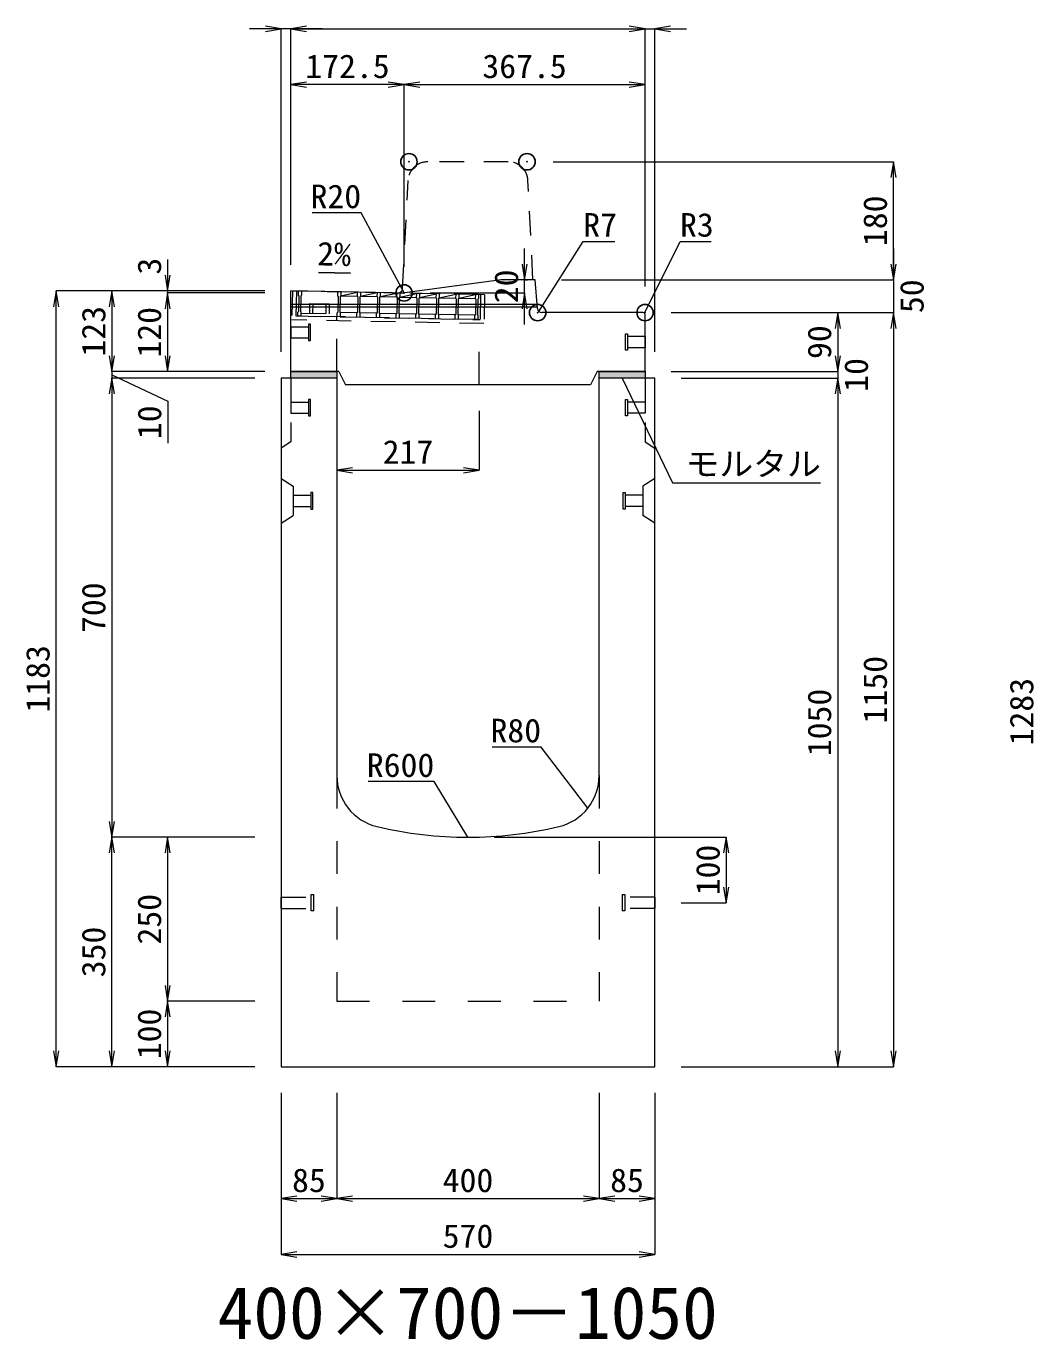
# Model space of a CAD drawing. Units: millimetres at full size. Extents: x -1809 to 57027, y -20349 to 17321.
# Drawn here: x 45395 to 46931, y -7612 to -5609 of the extents above; entities that cross this region are included whole.
import ezdxf
from ezdxf.enums import TextEntityAlignment as Align

# ---------------------------------------------------------------- set-up
doc = ezdxf.new("R2010")
doc.units = ezdxf.units.MM
doc.header["$LTSCALE"] = 50
doc.header["$PDMODE"] = 32
doc.header["$PDSIZE"] = 25
doc.linetypes.add('USER1', pattern=[2, 1, -1])
doc.linetypes.add('USER2', pattern=[1.35, 0.75, -0.6])
for name, color, linetype, lineweight in [('インサート', 3, 'USER2', 9), ('グレーチング', 7, 'USER2', 9), ('モルタル', 7, 'Continuous', 9), ('受枠', 3, 'USER2', 9), ('寸法線', 7, 'Continuous', 13), ('引出線', 4, 'Continuous', 13), ('本体', 2, 'Continuous', 13), ('目地', 132, 'Continuous', 9)]:
    doc.layers.add(name, color=color, linetype=linetype, lineweight=lineweight)
doc.layers.add('作業エリア', color=11, linetype='Continuous')
doc.layers.add('文字', color=7, linetype='Continuous')
doc.styles.add('ＭＳ 明朝', font='')
doc.styles.get('ＭＳ 明朝').set_extended_font_data('MS Mincho')

# ---------------------------------------------------------------- blocks, each defined once
blk = doc.blocks.new('open_arrow')
at = {"color": 0, "linetype": 'Continuous', "lineweight": -2}
blk.add_lwpolyline([(7.5, 1.25), (0, 0), (7.5, -1.25)], dxfattribs=at)

msp = doc.modelspace()

# ---------------------------------------------------------------- hatches: boundary and pattern name
at = {"layer": 'モルタル'}
for points in [[(45868.24, -6146.05), (45868.24, -6136.05), (45798.24, -6136.05), (45798.24, -6146.05)], [(46338.24, -6146.05), (46338.24, -6136.05), (46268.24, -6136.05), (46268.24, -6146.05)]]:
    msp.add_hatch(color=256, dxfattribs=at).paths.add_polyline_path(points)

# ---------------------------------------------------------------- linework, layer by layer
at = {"layer": 'インサート'}
for p, q in [((45798.24, -6067.55), (45825.24, -6067.55)), ((45798.24, -6067.55), (45798.24, -6084.55)), ((45828.24, -6063.55), (45825.24, -6063.55)), ((45825.24, -6063.55), (45825.24, -6088.55)), ((45828.24, -6088.55), (45828.24, -6063.55)), ((45798.24, -6084.55), (45825.24, -6084.55)), ((45825.24, -6088.55), (45828.24, -6088.55)), ((46308.24, -6078.55), (46311.24, -6078.55)), ((46308.24, -6103.55), (46308.24, -6078.55)), ((46311.24, -6078.55), (46311.24, -6103.55)), ((46338.24, -6082.55), (46311.24, -6082.55)), ((46338.24, -6082.55), (46338.24, -6099.55)), ((46311.24, -6103.55), (46308.24, -6103.55)), ((46338.24, -6099.55), (46311.24, -6099.55)), ((45798.24, -6182.55), (45825.24, -6182.55)), ((45798.24, -6182.55), (45798.24, -6199.55)), ((45828.24, -6178.55), (45825.24, -6178.55)), ((45825.24, -6178.55), (45825.24, -6203.55)), ((45828.24, -6203.55), (45828.24, -6178.55)), ((46308.24, -6178.55), (46311.24, -6178.55)), ((46308.24, -6203.55), (46308.24, -6178.55)), ((46311.24, -6178.55), (46311.24, -6203.55)), ((46338.24, -6182.55), (46311.24, -6182.55)), ((46338.24, -6182.55), (46338.24, -6199.55)), ((45798.24, -6199.55), (45825.24, -6199.55)), ((45825.24, -6203.55), (45828.24, -6203.55)), ((46311.24, -6203.55), (46308.24, -6203.55)), ((46338.24, -6199.55), (46311.24, -6199.55)), ((45801.44, -6324.55), (45828.44, -6324.55)), ((45801.44, -6324.55), (45801.44, -6341.55)), ((45831.44, -6320.55), (45828.44, -6320.55)), ((45828.44, -6320.55), (45828.44, -6345.55)), ((45831.44, -6345.55), (45831.44, -6320.55)), ((46305.04, -6320.55), (46308.04, -6320.55)), ((46305.04, -6345.55), (46305.04, -6320.55)), ((46308.04, -6320.55), (46308.04, -6345.55)), ((46335.04, -6324.55), (46308.04, -6324.55)), ((46335.04, -6324.55), (46335.04, -6341.55)), ((45801.44, -6341.55), (45828.44, -6341.55)), ((45828.44, -6345.55), (45831.44, -6345.55)), ((46308.04, -6345.55), (46305.04, -6345.55)), ((46335.04, -6341.55), (46308.04, -6341.55)), ((45783.24, -6937.55), (45829.24, -6937.55)), ((45783.24, -6954.55), (45783.24, -6937.55)), ((45829.24, -6958.55), (45829.24, -6933.55)), ((45829.24, -6933.55), (45833.24, -6933.55)), ((45833.24, -6958.55), (45833.24, -6933.55)), ((46303.24, -6933.55), (46307.24, -6933.55)), ((46303.24, -6933.55), (46303.24, -6958.55)), ((46307.24, -6933.55), (46307.24, -6958.55)), ((46353.24, -6937.55), (46307.24, -6937.55)), ((46353.24, -6937.55), (46353.24, -6954.55)), ((45783.24, -6954.55), (45829.24, -6954.55)), ((45833.24, -6958.55), (45829.24, -6958.55)), ((46307.24, -6958.55), (46303.24, -6958.55)), ((46353.24, -6954.55), (46307.24, -6954.55))]:
    msp.add_line(p, q, dxfattribs=at)
at = {"layer": 'グレーチング'}
for p, q in [((45809.53, -6013.27), (45809.41, -6019.27)), ((45809.41, -6019.27), (45810.39, -6020.29)), ((46084.48, -6018.59), (45809.53, -6013.27)), ((45810.39, -6020.29), (45809.93, -6044.29)), ((45813.39, -6020.35), (45812.93, -6044.34)), ((45814.41, -6019.37), (45813.39, -6020.35)), ((45814.53, -6013.37), (45814.41, -6019.37)), ((45869.52, -6014.43), (45869.4, -6020.43)), ((45869.4, -6020.43), (45870.38, -6021.45)), ((45870.38, -6021.45), (45869.92, -6045.45)), ((45873.38, -6021.51), (45872.92, -6045.5)), ((45874.4, -6020.53), (45873.38, -6021.51)), ((45874.52, -6014.53), (45874.4, -6020.53)), ((45874.4, -6020.53), (45899.51, -6015.01)), ((45874.4, -6020.53), (45899.4, -6021.01)), ((45899.51, -6015.01), (45899.4, -6021.01)), ((45899.4, -6021.01), (45900.38, -6022.03)), ((45900.38, -6022.03), (45899.91, -6046.03)), ((45903.38, -6022.09), (45902.91, -6046.09)), ((45904.39, -6021.11), (45903.38, -6022.09)), ((45904.51, -6015.11), (45904.39, -6021.11)), ((45904.39, -6021.11), (45929.51, -6015.59)), ((45904.39, -6021.11), (45929.39, -6021.59)), ((45929.51, -6015.59), (45929.39, -6021.59)), ((45929.39, -6021.59), (45930.37, -6022.61)), ((45930.37, -6022.61), (45929.91, -6046.61)), ((45933.37, -6022.67), (45932.91, -6046.67)), ((45934.39, -6021.69), (45933.37, -6022.67)), ((45934.51, -6015.69), (45934.39, -6021.69)), ((45934.39, -6021.69), (45959.5, -6016.17)), ((45934.39, -6021.69), (45959.38, -6022.17)), ((45959.5, -6016.17), (45959.38, -6022.17)), ((45959.38, -6022.17), (45960.36, -6023.19)), ((45960.36, -6023.19), (45959.9, -6047.19)), ((45963.36, -6023.25), (45962.9, -6047.25)), ((45964.38, -6022.27), (45963.36, -6023.25)), ((45964.5, -6016.27), (45964.38, -6022.27)), ((45964.38, -6022.27), (45989.49, -6016.76)), ((45964.38, -6022.27), (45989.38, -6022.75)), ((45989.49, -6016.76), (45989.38, -6022.75)), ((45989.38, -6022.75), (45990.36, -6023.77)), ((45990.36, -6023.77), (45989.89, -6047.77)), ((45993.36, -6023.83), (45992.89, -6047.83)), ((45994.38, -6022.85), (45993.36, -6023.83)), ((45994.49, -6016.85), (45994.38, -6022.85)), ((45994.38, -6022.85), (46019.49, -6017.34)), ((45994.38, -6022.85), (46019.37, -6023.33)), ((46019.49, -6017.34), (46019.37, -6023.33)), ((46019.37, -6023.33), (46020.35, -6024.35)), ((46020.35, -6024.35), (46019.89, -6048.35)), ((46023.35, -6024.41), (46022.89, -6048.41)), ((46024.37, -6023.43), (46023.35, -6024.41)), ((46024.49, -6017.43), (46024.37, -6023.43)), ((46024.37, -6023.43), (46049.48, -6017.92)), ((46024.37, -6023.43), (46049.37, -6023.92)), ((46049.48, -6017.92), (46049.37, -6023.92)), ((46049.37, -6023.92), (46050.35, -6024.93)), ((46050.35, -6024.93), (46049.88, -6048.93)), ((46053.35, -6024.99), (46052.88, -6048.99)), ((46054.37, -6024.01), (46053.35, -6024.99)), ((46054.48, -6018.01), (46054.37, -6024.01)), ((46054.37, -6024.01), (46079.48, -6018.5)), ((46054.37, -6024.01), (46079.36, -6024.5)), ((46079.48, -6018.5), (46079.36, -6024.5)), ((46079.36, -6024.5), (46080.34, -6025.51)), ((46080.34, -6025.51), (46079.88, -6049.51)), ((46083.34, -6025.57), (46082.88, -6049.57)), ((46084.36, -6024.59), (46083.34, -6025.57)), ((46084.48, -6018.59), (46084.36, -6024.59)), ((45808.79, -6051.26), (45808.91, -6045.27)), ((45808.91, -6045.27), (45809.93, -6044.29)), ((45813.91, -6045.36), (45812.93, -6044.34)), ((45813.79, -6051.36), (45813.91, -6045.36)), ((45813.88, -6046.86), (45868.87, -6047.93)), ((45826.67, -6032.11), (45826.38, -6047.1)), ((45826.67, -6032.11), (45856.66, -6032.69)), ((45831.67, -6032.2), (45831.38, -6047.2)), ((45851.66, -6032.59), (45851.37, -6047.59)), ((45856.66, -6032.69), (45856.37, -6047.68)), ((45868.78, -6052.43), (45868.9, -6046.43)), ((45868.9, -6046.43), (45869.92, -6045.45)), ((45872.92, -6045.5), (45899.91, -6046.03)), ((45873.9, -6046.52), (45872.92, -6045.5)), ((45873.78, -6052.52), (45873.9, -6046.52)), ((45898.78, -6053.01), (45898.89, -6047.01)), ((45898.89, -6047.01), (45899.91, -6046.03)), ((45903.89, -6047.1), (45902.91, -6046.09)), ((45902.91, -6046.09), (45929.91, -6046.61)), ((45903.78, -6053.1), (45903.89, -6047.1)), ((45928.77, -6053.59), (45928.89, -6047.59)), ((45928.89, -6047.59), (45929.91, -6046.61)), ((45933.89, -6047.68), (45932.91, -6046.67)), ((45932.91, -6046.67), (45959.9, -6047.19)), ((45933.77, -6053.68), (45933.89, -6047.68)), ((45958.76, -6054.17), (45958.88, -6048.17)), ((45958.88, -6048.17), (45959.9, -6047.19)), ((45963.88, -6048.27), (45962.9, -6047.25)), ((45962.9, -6047.25), (45989.89, -6047.77)), ((45963.76, -6054.26), (45963.88, -6048.27)), ((45988.76, -6054.75), (45988.88, -6048.75)), ((45988.88, -6048.75), (45989.89, -6047.77)), ((45993.87, -6048.85), (45992.89, -6047.83)), ((45992.89, -6047.83), (46019.89, -6048.35)), ((45993.76, -6054.84), (45993.87, -6048.85)), ((46018.87, -6049.33), (46019.89, -6048.35)), ((46023.87, -6049.43), (46022.89, -6048.41)), ((46022.89, -6048.41), (46049.88, -6048.93)), ((46048.86, -6049.91), (46049.88, -6048.93)), ((46052.88, -6048.99), (46079.88, -6049.51)), ((46053.86, -6050.01), (46052.88, -6048.99)), ((46083.74, -6056.59), (45808.79, -6051.26)), ((46018.75, -6055.33), (46018.87, -6049.33)), ((46023.75, -6055.43), (46023.87, -6049.43)), ((46048.75, -6055.91), (46048.86, -6049.91)), ((46053.75, -6056.01), (46053.86, -6050.01)), ((46078.74, -6056.49), (46078.86, -6050.49)), ((46078.86, -6050.49), (46079.88, -6049.51)), ((46083.86, -6050.59), (46082.88, -6049.57)), ((46083.74, -6056.59), (46083.86, -6050.59))]:
    msp.add_line(p, q, dxfattribs=at)
at = {"layer": 'モルタル'}
for points in [[(45798.24, -6136.05), (45868.24, -6136.05), (45868.24, -6146.05), (45798.24, -6146.05)], [(46268.24, -6136.05), (46338.24, -6136.05), (46338.24, -6146.05), (46268.24, -6146.05)]]:
    msp.add_lwpolyline(points, close=True, dxfattribs=at)
at = {"layer": '作業エリア'}
for p in [(45978.24, -5816.05), (46158.24, -5816.05), (45970.74, -6016.05), (46174.49, -6046.05), (46338.24, -6046.05)]:
    msp.add_point(p, dxfattribs=at)
at = {"layer": '受枠'}
for p, q in [((45800.53, -6013.1), (45799.68, -6057.09)), ((46093.48, -6018.77), (45800.53, -6013.1)), ((45806.53, -6013.21), (45805.79, -6051.21)), ((46087.48, -6018.65), (46086.74, -6056.64)), ((46093.48, -6018.77), (46092.62, -6062.76)), ((46092.62, -6062.76), (45799.68, -6057.09)), ((45805.79, -6051.21), (46086.74, -6056.64)), ((45867.78, -6052.41), (45867.67, -6058.41))]:
    msp.add_line(p, q, dxfattribs=at)
at = {"layer": '寸法線'}
for p, q in [((45846.24, -5613.38), (45735.24, -5613.38)), ((45783.24, -6106.03), (45783.24, -5613.38)), ((45798.24, -5613.38), (46338.24, -5613.38)), ((45798.24, -5973.03), (45798.24, -5613.38)), ((45798.24, -5973.03), (45798.24, -5613.38)), ((46290.24, -5613.38), (46401.24, -5613.38)), ((46338.24, -6006.03), (46338.24, -5613.38)), ((46338.24, -6006.03), (46338.24, -5613.38)), ((46353.24, -6106.03), (46353.24, -5613.38)), ((45970.74, -5698.38), (45798.24, -5698.38)), ((45798.24, -5973.03), (45798.24, -5698.38)), ((45970.74, -5976.03), (45970.74, -5698.38)), ((45970.74, -5698.38), (46338.24, -5698.38)), ((45970.74, -5976.03), (45970.74, -5698.38)), ((46338.24, -6006.03), (46338.24, -5698.38)), ((46198.26, -5816.05), (46717.02, -5816.05)), ((46717.02, -5996.05), (46717.02, -5816.05)), ((46154.6, -6064.05), (46154.6, -5948.05)), ((46717.02, -5948.05), (46717.02, -6094.05)), ((45610.3, -5965.05), (45610.3, -6064.05)), ((46154.6, -5996.05), (46158.76, -5996.05)), ((46210.76, -5996.05), (46717.02, -5996.05)), ((46210.76, -5996.05), (46717.02, -5996.05)), ((45440.3, -7196.05), (45440.3, -6013.05)), ((45758.22, -6013.05), (45440.3, -6013.05)), ((45525.3, -6013.05), (45525.3, -6136.05)), ((45758.22, -6013.05), (45525.3, -6013.05)), ((45758.22, -6013.05), (45610.3, -6013.05)), ((45758.22, -6016.05), (45610.3, -6016.05)), ((45610.3, -6016.05), (45610.3, -6136.05)), ((45758.22, -6016.05), (45610.3, -6016.05)), ((46010.76, -6016.05), (46154.6, -6016.05)), ((46378.26, -6046.05), (46632.02, -6046.05)), ((46378.26, -6046.05), (46717.02, -6046.05)), ((46378.26, -6046.05), (46717.02, -6046.05)), ((46632.02, -6046.05), (46632.02, -6136.05)), ((46717.02, -6046.05), (46717.02, -7196.05)), ((45525.3, -6088.05), (45525.3, -6194.05)), ((46632.02, -6088.05), (46632.02, -6194.05)), ((45758.22, -6136.05), (45525.3, -6136.05)), ((45758.22, -6136.05), (45525.3, -6136.05)), ((45525.3, -6141.05), (45610.51, -6181.26)), ((45743.22, -6146.05), (45525.3, -6146.05)), ((45525.3, -6146.05), (45525.3, -6846.05)), ((45743.22, -6146.05), (45525.3, -6146.05)), ((45758.22, -6136.05), (45610.3, -6136.05)), ((46378.26, -6136.05), (46632.02, -6136.05)), ((46378.26, -6136.05), (46632.02, -6136.05)), ((46393.26, -6146.05), (46632.02, -6146.05)), ((46393.26, -6146.05), (46632.02, -6146.05)), ((46632.02, -6146.05), (46632.02, -7196.05)), ((45610.51, -6181.26), (45610.51, -6245.32)), ((46085.24, -6196.07), (46085.24, -6286.56)), ((45868.24, -6286.56), (46085.24, -6286.56)), ((45743.22, -6846.05), (45525.3, -6846.05)), ((45525.3, -7196.05), (45525.3, -6846.05)), ((45743.22, -6846.05), (45525.3, -6846.05)), ((45610.3, -6846.05), (45610.3, -7096.05)), ((45743.22, -6846.05), (45610.3, -6846.05)), ((46108.26, -6846.05), (46462.02, -6846.05)), ((46462.02, -6846.05), (46462.02, -6946.05)), ((46393.26, -6946.05), (46462.02, -6946.05)), ((45743.22, -7096.05), (45610.3, -7096.05)), ((45610.3, -7096.05), (45610.3, -7196.05)), ((45743.22, -7096.05), (45610.3, -7096.05)), ((45743.22, -7196.05), (45440.3, -7196.05)), ((45743.22, -7196.05), (45525.3, -7196.05)), ((45743.22, -7196.05), (45610.3, -7196.05)), ((46393.26, -7196.05), (46632.02, -7196.05)), ((46393.26, -7196.05), (46717.02, -7196.05)), ((45783.24, -7236.07), (45783.24, -7397.21)), ((45783.24, -7236.07), (45783.24, -7482.21)), ((45868.24, -7236.07), (45868.24, -7397.21)), ((45868.24, -7236.07), (45868.24, -7397.21)), ((46268.24, -7236.07), (46268.24, -7397.21)), ((46268.24, -7236.07), (46268.24, -7397.21)), ((46353.24, -7236.07), (46353.24, -7397.21)), ((46353.24, -7236.07), (46353.24, -7482.21)), ((45783.24, -7397.21), (45868.24, -7397.21)), ((45868.24, -7397.21), (46268.24, -7397.21)), ((46268.24, -7397.21), (46353.24, -7397.21)), ((45783.24, -7482.21), (46353.24, -7482.21))]:
    msp.add_line(p, q, dxfattribs=at)
at = {"layer": '引出線'}
for points in [[(45970.74, -6016.01), (45905.34, -5893.94), (45830.67, -5893.94)], [(46176.22, -6044.19), (46243.97, -5937.41), (46291.9, -5937.41)], [(46337.36, -6046.93), (46391.52, -5937.41), (46439.25, -5937.41)], [(45889.27, -5985.86), (45840.53, -5984.89), (45889.27, -5985.86)], [(46303.24, -6146.05), (46379.95, -6305.82), (46605.87, -6305.82)], [(46251, -6801.63), (46179.74, -6708.52), (46105.07, -6708.52)], [(46068.24, -6846.05), (46016.88, -6761.3), (45915.87, -6761.3)]]:
    msp.add_lwpolyline(points, dxfattribs=at)
at = {"layer": '本体', "linetype": 'USER2', "lineweight": 9}
for p, q in [((46129.7, -5816.05), (46006.78, -5816.05)), ((45968.57, -6009.4), (45976.82, -5844.56)), ((46167.24, -5996.05), (46159.67, -5844.56)), ((45798.24, -6146.05), (45798.24, -6243.05)), ((46338.24, -6146.05), (46338.24, -6243.05)), ((45798.24, -6243.05), (45783.24, -6252.55)), ((46338.24, -6243.05), (46353.24, -6252.55))]:
    msp.add_line(p, q, dxfattribs=at)
at = {"layer": '本体'}
for p, q in [((46118.74, -5996.05), (45972.07, -6015.87)), ((46170.74, -5996.05), (46118.74, -5996.05)), ((46174.01, -6039.58), (46170.74, -5996.05)), ((45798.24, -6136.05), (45798.24, -6013.05)), ((45953.24, -6016.05), (45798.24, -6013.05)), ((45953.24, -6016.05), (45969.4, -6016.05)), ((46335.24, -6046.05), (46180.99, -6046.05)), ((46338.24, -6136.05), (46338.24, -6049.05)), ((45783.24, -6146.05), (45783.24, -7196.05)), ((45868.24, -6146.05), (45783.24, -6146.05)), ((45871.24, -6136.05), (45798.24, -6136.05)), ((45868.24, -6146.05), (45868.24, -6752.02)), ((45871.24, -6136.05), (45881.24, -6156.05)), ((46265.24, -6136.05), (46255.24, -6156.05)), ((46338.24, -6136.05), (46265.24, -6136.05)), ((46268.24, -6752.02), (46268.24, -6146.05)), ((46353.24, -6146.05), (46268.24, -6146.05)), ((46353.24, -7196.05), (46353.24, -6146.05)), ((46255.24, -6156.05), (45881.24, -6156.05)), ((45783.24, -7196.05), (46353.24, -7196.05))]:
    msp.add_line(p, q, dxfattribs=at)
at = {"layer": '本体', "linetype": 'USER1'}
for p, q in [((45868.24, -6136.05), (45868.24, -6052.42)), ((46085.24, -6156.05), (46085.24, -6056.62))]:
    msp.add_line(p, q, dxfattribs=at)
at = {"layer": '本体', "lineweight": 9}
for p, q in [((45783.24, -6299.05), (45801.44, -6310.55)), ((46353.24, -6299.05), (46335.04, -6310.55)), ((45801.44, -6310.55), (45801.44, -6355.55)), ((46335.04, -6310.55), (46335.04, -6355.55)), ((45783.24, -6367.05), (45801.44, -6355.55)), ((46353.24, -6367.05), (46335.04, -6355.55))]:
    msp.add_line(p, q, dxfattribs=at)
at = {"layer": '本体', "linetype": 'USER1', "lineweight": 15}
for p, q in [((45868.24, -6752.02), (45868.24, -7096.05)), ((46268.24, -6752.02), (46268.24, -7096.05)), ((45868.24, -7096.05), (46268.24, -7096.05))]:
    msp.add_line(p, q, dxfattribs=at)
at = {"layer": '本体', "linetype": 'USER2', "lineweight": 9}
for centre, radius, start, end in [((46006.78, -5846.05), 30, 90, 177.13759), ((46129.7, -5846.05), 30, 2.86241, 90), ((45961.58, -6009.05), 7, 270, 357.13759)]:
    msp.add_arc(centre, radius, start, end, dxfattribs=at)
at = {"layer": '本体'}
for centre, radius, start, end in [((45969.4, -5996.05), 20, 270, 277.69605), ((46180.99, -6039.05), 7, 184.28915, 270), ((46335.24, -6049.05), 3, 0, 90), ((45948.24, -6752.02), 80, 180, 256.65764), ((46188.24, -6752.02), 80, 283.34236, 0), ((46068.24, -6246.05), 600, 256.65764, 283.34236)]:
    msp.add_arc(centre, radius, start, end, dxfattribs=at)
at = {"layer": '目地'}
for p, q in [((45798.24, -6033.05), (46173.52, -6033.05)), ((45798.24, -6037.05), (46173.82, -6037.05))]:
    msp.add_line(p, q, dxfattribs=at)

# ---------------------------------------------------------------- block references
at = {"layer": '寸法線', "xscale": 3.2, "yscale": 3.2}
for p, rotation in [((45783.24, -5613.38), 180), ((46338.24, -5613.38), 180), ((46338.24, -5613.38), 180), ((45970.74, -5698.38), 180), ((46338.24, -5698.38), 180), ((46717.02, -5816.05), 270), ((46154.6, -5996.05), 90), ((46717.02, -5996.05), 90), ((46717.02, -5996.05), 90), ((45610.3, -6013.05), 90), ((45440.3, -6013.05), 270), ((45525.3, -6013.05), 270), ((45610.3, -6016.05), 270), ((45610.3, -6016.05), 270), ((46154.6, -6016.05), 270), ((46632.02, -6046.05), 270), ((46717.02, -6046.05), 270), ((46717.02, -6046.05), 270), ((45525.3, -6136.05), 90), ((45525.3, -6136.05), 90), ((45610.3, -6136.05), 90), ((46632.02, -6136.05), 90), ((46632.02, -6136.05), 90), ((45525.3, -6146.05), 270), ((45525.3, -6146.05), 270), ((46632.02, -6146.05), 270), ((46632.02, -6146.05), 270), ((46085.24, -6286.56), 180), ((45525.3, -6846.05), 90), ((45525.3, -6846.05), 270), ((45610.3, -6846.05), 270), ((46462.02, -6846.05), 270), ((46462.02, -6946.05), 90), ((45610.3, -7096.05), 90), ((45610.3, -7096.05), 270), ((45440.3, -7196.05), 90), ((45525.3, -7196.05), 90), ((45610.3, -7196.05), 90), ((46632.02, -7196.05), 90), ((46717.02, -7196.05), 90), ((45868.24, -7397.21), 180), ((46268.24, -7397.21), 180), ((46353.24, -7397.21), 180), ((46353.24, -7482.21), 180)]:
    msp.add_blockref('open_arrow', p, dxfattribs=dict(at, rotation=rotation))
for p in [(45798.24, -5613.38), (45798.24, -5613.38), (46353.24, -5613.38), (45798.24, -5698.38), (45970.74, -5698.38), (45868.24, -6286.56), (45783.24, -7397.21), (45868.24, -7397.21), (46268.24, -7397.21), (45783.24, -7482.21)]:
    msp.add_blockref('open_arrow', p, dxfattribs=at)
at = {"layer": '引出線', "xscale": 0.0533, "yscale": 0.0533}
for p, rotation in [((45889.27, -5985.86), 178.9), ((45970.74, -6016.01), 118.2), ((46176.22, -6044.19), 57.6), ((46337.36, -6046.93), 63.7), ((46303.24, -6146.05), 295.6), ((46251, -6801.63), 127.4), ((46068.24, -6846.05), 121.2)]:
    msp.add_blockref('open_arrow', p, dxfattribs=dict(at, rotation=rotation))

# ---------------------------------------------------------------- texts
at = {"layer": '寸法線', "style": 'ＭＳ 明朝', "width": 1.05}
for s, p in [('172.5', (45884.49, -5670.36)), ('367.5', (46154.49, -5670.36)), ('217', (45976.74, -6258.54)), ('85', (45825.74, -7369.19)), ('400', (46068.24, -7369.19)), ('85', (46310.74, -7369.19)), ('570', (46068.24, -7454.19))]:
    msp.add_text(s, height=36.03, dxfattribs=at).set_placement(p, align=Align.MIDDLE_CENTER)
for s, p in [('180', (46689, -5906.05)), ('3', (45582.3, -5975.23)), ('20', (46126.58, -6006.05)), ('50', (46745.04, -6021.05)), ('123', (45497.28, -6074.55)), ('120', (45582.28, -6076.05)), ('90', (46604, -6091.05)), ('10', (46660.04, -6141.05)), ('10', (45582.49, -6213.29)), ('700', (45497.28, -6496.05)), ('1183', (45412.28, -6604.55)), ('1150', (46689, -6621.05)), ('1283', (46912.28, -6654.55)), ('1050', (46604, -6671.05)), ('100', (46434, -6896.05)), ('250', (45582.28, -6971.05)), ('350', (45497.28, -7021.05)), ('100', (45582.28, -7146.05))]:
    msp.add_text(s, height=36.03, rotation=90, dxfattribs=at).set_placement(p, align=Align.MIDDLE_CENTER)
at = {"layer": '引出線', "style": 'ＭＳ 明朝', "width": 1.05}
for s, p in [('R20', (45905.34, -5850.74)), ('R80', (46179.74, -6665.32)), ('R600', (46016.88, -6718.1))]:
    msp.add_text(s, height=36.03, dxfattribs=at).set_placement(p, align=Align.TOP_RIGHT)
for s, p in [('R7', (46243.97, -5894.21)), ('R3', (46391.52, -5894.21)), ('モルタル', (46399.95, -6258.72))]:
    msp.add_text(s, height=36.03, dxfattribs=at).set_placement(p, align=Align.TOP_LEFT)
msp.add_text('2%', height=36.03, rotation=358.854, dxfattribs=at).set_placement((45890.21, -5938.97), align=Align.TOP_RIGHT)
at = {"layer": '文字', "style": 'ＭＳ 明朝'}
msp.add_text('400×700－1050', height=80.06, dxfattribs=at).set_placement((46067.76, -7571.03), align=Align.MIDDLE_CENTER)

doc.saveas('drawing.dxf')
